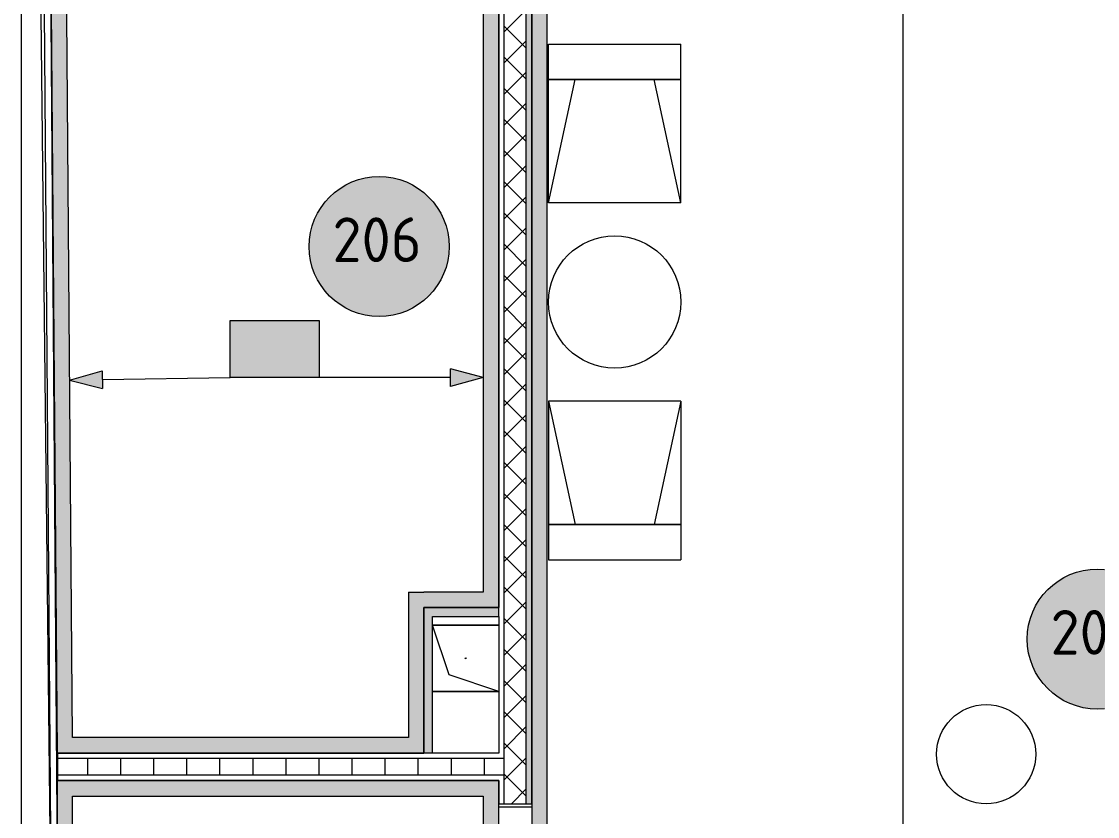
# Model space of a CAD drawing. Header units: millimetres. Extents: x 0 to 1189, y 0 to 841.
# Drawn here: x 722.17 to 771, y 322.19 to 358.26 of the extents above; entities that cross this region are included whole.
import ezdxf

# ---------------------------------------------------------------- set-up
doc = ezdxf.new("R2010")
doc.units = ezdxf.units.MM

msp = doc.modelspace()

# ---------------------------------------------------------------- hatches: boundary and pattern name
h = msp.add_hatch(color=7)
h.dxf.hatch_style = 2
h.paths.add_polyline_path([(745.077138, 374.192342), (745.327139, 374.192342), (745.327139, 322.771264), (745.077138, 322.771264)])
at = {"true_color": 0x008080}
h = msp.add_hatch(color=136, dxfattribs=at)
h.dxf.hatch_style = 2
h.paths.add_polyline_path([(746.02714, 292.605218), (745.327139, 292.610218), (745.327139, 374.192342), (746.02714, 374.192342)])
at = {"true_color": 0xf1d696}
h = msp.add_hatch(color=41, dxfattribs=at)
h.dxf.hatch_style = 2
h.paths.add_polyline_path([(724.483107, 325.771268), (723.783106, 325.771268), (723.419105, 371.992339), (724.119106, 371.992339)])
h = msp.add_hatch(color=41, dxfattribs=at)
h.dxf.hatch_style = 2
h.paths.add_polyline_path([(743.127135, 371.992339), (743.827136, 371.992339), (743.827136, 332.371278), (743.127135, 332.371278)])
at = {"true_color": 0xffffff}
h = msp.add_hatch(color=7, dxfattribs=at)
edge = h.paths.add_edge_path()
edge.add_arc((738.400628, 348.052802), 3.176505, 0, 360)
h = msp.add_hatch(color=7, dxfattribs=at)
h.dxf.hatch_style = 2
h.paths.add_polyline_path([(731.634118, 344.696297), (735.674124, 344.696297), (735.674124, 342.108293), (731.634118, 342.108293)])
h = msp.add_hatch(color=7, dxfattribs=at)
h.dxf.hatch_style = 2
h.paths.add_polyline_path([(731.634118, 344.696297), (735.674124, 344.696297), (735.674124, 342.108293), (731.634118, 342.108293)])
at = {"true_color": 0x0077b0}
h = msp.add_hatch(color=144, dxfattribs=at)
h.paths.add_polyline_path([(732.844936, 343.301973), (732.844936, 344.108953), (732.815446, 344.265636), (732.726425, 344.396687), (732.597785, 344.48309), (732.441447, 344.512442), (732.28497, 344.48309), (732.153712, 344.396687), (732.066276, 344.265636), (732.037957, 344.108953), (732.037957, 343.301973), (732.066276, 343.145635), (732.153712, 343.016995), (732.28497, 342.927974), (732.441447, 342.898484), (732.597785, 342.927974), (732.726425, 343.016995), (732.815446, 343.145635)])
h.paths.add_polyline_path([(733.045579, 343.301973), (733.034425, 343.181318), (733.000999, 343.069292), (732.945352, 342.966257), (732.867536, 342.872577), (732.775767, 342.795277), (732.673715, 342.740767), (732.562051, 342.708478), (732.441447, 342.697841), (732.319714, 342.708478), (732.208007, 342.740767), (732.105808, 342.795277), (732.012601, 342.872577), (731.934871, 342.966257), (731.879414, 343.069292), (731.846177, 343.181318), (731.83511, 343.301973), (731.83511, 344.108953), (731.846177, 344.230685), (731.879414, 344.342392), (731.934871, 344.444591), (732.012601, 344.537798), (732.105808, 344.615614), (732.208007, 344.671261), (732.319714, 344.704687), (732.441447, 344.715841), (732.562103, 344.70473), (732.674128, 344.671606), (732.777163, 344.616777), (732.870843, 344.540554), (732.946747, 344.446916), (733.001413, 344.34377), (733.034477, 344.231116), (733.045579, 344.108953)])
h = msp.add_hatch(color=144, dxfattribs=at)
h.paths.add_polyline_path([(732.844936, 343.301973), (732.844936, 344.108953), (732.815446, 344.265636), (732.726425, 344.396687), (732.597785, 344.48309), (732.441447, 344.512442), (732.28497, 344.48309), (732.153712, 344.396687), (732.066276, 344.265636), (732.037957, 344.108953), (732.037957, 343.301973), (732.066276, 343.145635), (732.153712, 343.016995), (732.28497, 342.927974), (732.441447, 342.898484), (732.597785, 342.927974), (732.726425, 343.016995), (732.815446, 343.145635)])
h.paths.add_polyline_path([(733.045579, 343.301973), (733.034425, 343.181318), (733.000999, 343.069292), (732.945352, 342.966257), (732.867536, 342.872577), (732.775767, 342.795277), (732.673715, 342.740767), (732.562051, 342.708478), (732.441447, 342.697841), (732.319714, 342.708478), (732.208007, 342.740767), (732.105808, 342.795277), (732.012601, 342.872577), (731.934871, 342.966257), (731.879414, 343.069292), (731.846177, 343.181318), (731.83511, 343.301973), (731.83511, 344.108953), (731.846177, 344.230685), (731.879414, 344.342392), (731.934871, 344.444591), (732.012601, 344.537798), (732.105808, 344.615614), (732.208007, 344.671261), (732.319714, 344.704687), (732.441447, 344.715841), (732.562103, 344.70473), (732.674128, 344.671606), (732.777163, 344.616777), (732.870843, 344.540554), (732.946747, 344.446916), (733.001413, 344.34377), (733.034477, 344.231116), (733.045579, 344.108953)])
h = msp.add_hatch(color=144, dxfattribs=at)
h.dxf.hatch_style = 2
h.paths.add_polyline_path([(735.268056, 344.371331), (735.036546, 344.139821), (734.96599, 344.108953), (734.889853, 344.13424), (734.864566, 344.210376), (734.892678, 344.280932), (735.2879, 344.676153), (735.32869, 344.705505), (735.36948, 344.715841), (735.445616, 344.690278), (735.470903, 344.613866), (735.470903, 342.796509), (735.445616, 342.72175), (735.36948, 342.697841), (735.293343, 342.72175), (735.268056, 342.796509)])
h = msp.add_hatch(color=144, dxfattribs=at)
h.dxf.hatch_style = 2
h.paths.add_polyline_path([(735.268056, 344.371331), (735.036546, 344.139821), (734.96599, 344.108953), (734.889853, 344.13424), (734.864566, 344.210376), (734.892678, 344.280932), (735.2879, 344.676153), (735.32869, 344.705505), (735.36948, 344.715841), (735.445616, 344.690278), (735.470903, 344.613866), (735.470903, 342.796509), (735.445616, 342.72175), (735.36948, 342.697841), (735.293343, 342.72175), (735.268056, 342.796509)])
h = msp.add_hatch(color=144, dxfattribs=at)
h.dxf.hatch_style = 2
h.paths.add_polyline_path([(734.358477, 343.199999), (733.551497, 343.199999), (733.475361, 343.225561), (733.450074, 343.301973), (733.475361, 343.37811), (733.551497, 343.403397), (734.358477, 343.403397), (734.434613, 343.37811), (734.4599, 343.301973), (734.434613, 343.225561)])
h = msp.add_hatch(color=144, dxfattribs=at)
h.dxf.hatch_style = 2
h.paths.add_polyline_path([(734.358477, 343.199999), (733.551497, 343.199999), (733.475361, 343.225561), (733.450074, 343.301973), (733.475361, 343.37811), (733.551497, 343.403397), (734.358477, 343.403397), (734.434613, 343.37811), (734.4599, 343.301973), (734.434613, 343.225561)])
h = msp.add_hatch(color=144, dxfattribs=at)
h.dxf.hatch_style = 2
h.paths.add_polyline_path([(724.352107, 341.991293), (725.839109, 342.415294), (725.851109, 341.615293)])
h = msp.add_hatch(color=144, dxfattribs=at)
h.dxf.hatch_style = 2
h.paths.add_polyline_path([(743.127135, 342.108293), (741.634133, 341.708293), (741.634133, 342.508294)])
at = {"true_color": 0xffffff}
h = msp.add_hatch(color=7, dxfattribs=at)
edge = h.paths.add_edge_path()
edge.add_arc((770.982678, 330.240775), 3.176505, 0, 360)
at = {"true_color": 0xf1d696}
h = msp.add_hatch(color=41, dxfattribs=at)
h.dxf.hatch_style = 2
h.paths.add_polyline_path([(739.72713, 332.371278), (740.427131, 332.371278), (740.427131, 331.671277)])
h = msp.add_hatch(color=41, dxfattribs=at)
h.dxf.hatch_style = 2
h.paths.add_polyline_path([(739.72713, 331.671277), (739.72713, 332.371278), (740.427131, 331.671277)])
h = msp.add_hatch(color=41, dxfattribs=at)
h.dxf.hatch_style = 2
h.paths.add_polyline_path([(743.127135, 332.371278), (743.127135, 331.671277), (740.427131, 331.671277), (740.427131, 332.371278)])
h = msp.add_hatch(color=41, dxfattribs=at)
h.dxf.hatch_style = 2
h.paths.add_polyline_path([(743.127135, 332.371278), (743.827136, 332.371278), (743.827136, 331.671277)])
h = msp.add_hatch(color=41, dxfattribs=at)
h.dxf.hatch_style = 2
h.paths.add_polyline_path([(743.127135, 331.671277), (743.127135, 332.371278), (743.827136, 331.671277)])
h = msp.add_hatch(color=41, dxfattribs=at)
h.dxf.hatch_style = 2
h.paths.add_polyline_path([(739.72713, 331.671277), (740.427131, 331.671277), (740.427131, 325.771268), (739.72713, 325.771268)])
h = msp.add_hatch(color=7)
h.dxf.hatch_style = 2
h.paths.add_polyline_path([(740.427131, 331.271277), (740.427131, 331.671277), (743.827136, 331.671277), (743.827136, 331.271277)])
h = msp.add_hatch(color=7)
h.dxf.hatch_style = 2
h.paths.add_polyline_path([(740.427131, 325.071267), (740.427131, 331.271277), (740.827132, 331.271277), (740.827132, 325.071267)])
h = msp.add_hatch(color=41, dxfattribs=at)
h.dxf.hatch_style = 2
h.paths.add_polyline_path([(724.483107, 325.771268), (723.794106, 325.077267), (723.783106, 325.771268)])
h = msp.add_hatch(color=41, dxfattribs=at)
h.dxf.hatch_style = 2
h.paths.add_polyline_path([(724.483107, 325.771268), (724.489107, 325.071267), (723.789106, 325.071267)])
h = msp.add_hatch(color=41, dxfattribs=at)
h.dxf.hatch_style = 2
h.paths.add_polyline_path([(739.72713, 325.771268), (739.72713, 325.071267), (724.489107, 325.071267), (724.483107, 325.771268)])
h = msp.add_hatch(color=41, dxfattribs=at)
h.dxf.hatch_style = 2
h.paths.add_polyline_path([(739.72713, 325.771268), (740.427131, 325.771268), (740.427131, 325.071267)])
h = msp.add_hatch(color=41, dxfattribs=at)
h.dxf.hatch_style = 2
h.paths.add_polyline_path([(739.72713, 325.071267), (739.72713, 325.771268), (740.427131, 325.071267)])
h = msp.add_hatch(color=41, dxfattribs=at)
h.dxf.hatch_style = 2
h.paths.add_polyline_path([(724.493107, 323.121264), (723.793106, 323.121264), (723.793106, 323.821265)])
h = msp.add_hatch(color=41, dxfattribs=at)
h.dxf.hatch_style = 2
h.paths.add_polyline_path([(724.493107, 323.821265), (724.493107, 323.121264), (723.793106, 323.821265)])
h = msp.add_hatch(color=41, dxfattribs=at)
h.dxf.hatch_style = 2
h.paths.add_polyline_path([(724.493107, 323.121264), (724.493107, 323.821265), (743.127135, 323.821265), (743.127135, 323.121264)])
h = msp.add_hatch(color=41, dxfattribs=at)
h.dxf.hatch_style = 2
h.paths.add_polyline_path([(743.127135, 323.121264), (743.127135, 323.821265), (743.827136, 323.821265)])
h = msp.add_hatch(color=41, dxfattribs=at)
h.dxf.hatch_style = 2
h.paths.add_polyline_path([(743.127135, 323.121264), (743.827136, 323.821265), (743.827136, 323.121264)])
h = msp.add_hatch(color=41, dxfattribs=at)
h.dxf.hatch_style = 2
h.paths.add_polyline_path([(724.493107, 310.771245), (723.793106, 310.771245), (723.793106, 323.121264), (724.493107, 323.121264)])
h = msp.add_hatch(color=41, dxfattribs=at)
h.dxf.hatch_style = 2
h.paths.add_polyline_path([(743.127135, 323.121264), (743.827136, 323.121264), (743.827136, 310.771245), (743.127135, 310.771245)])

# ---------------------------------------------------------------- linework, layer by layer
at = {"color": 7, "lineweight": 0}
for points in [[(762.173164, 237.628134), (762.173164, 717.840867)], [(722.173103, 237.628134), (722.173103, 489.971519)], [(723.573105, 311.904247), (722.863104, 376.404346)], [(723.723106, 292.059217), (723.085105, 376.406346)], [(724.023106, 292.061217), (723.385105, 376.409346)], [(745.327139, 322.771264), (745.327139, 374.192342)], [(745.327139, 374.192342), (745.327139, 291.910217)], [(746.02714, 292.605218), (746.02714, 374.192342)], [(745.077138, 322.771264), (745.077138, 373.942342)], [(743.827136, 372.69234), (743.827136, 331.671277)], [(744.077137, 322.771264), (744.077137, 372.94234)], [(723.419105, 371.992339), (723.789106, 325.071267)], [(724.483107, 325.771268), (724.119106, 371.992339)], [(743.127135, 371.992339), (743.127135, 332.371278)], [(743.827136, 332.371278), (743.827136, 371.992339)], [(735.224123, 348.052302), (735.240521, 348.377032), (735.288653, 348.692405), (735.366922, 348.99682), (735.473733, 349.288679), (735.607492, 349.566382), (735.766603, 349.828329), (735.94947, 350.07292), (736.1545, 350.298556), (736.380095, 350.503637), (736.624663, 350.686564), (736.886606, 350.845737), (737.164329, 350.979557), (737.456239, 351.086423), (737.760738, 351.164737), (738.076233, 351.212898), (738.401128, 351.229307), (738.725847, 351.212898), (739.041188, 351.164737), (739.345554, 351.086423), (739.637349, 350.979557), (739.914976, 350.845737), (740.176838, 350.686564), (740.421339, 350.503637), (740.646882, 350.298556), (740.85187, 350.07292), (741.034706, 349.828329), (741.193795, 349.566382), (741.327539, 349.288679), (741.434341, 348.99682), (741.512606, 348.692405), (741.560735, 348.377032), (741.577133, 348.052302)], [(741.577133, 348.052302), (741.560735, 347.727584), (741.512606, 347.412243), (741.434341, 347.107877), (741.327539, 346.816082), (741.193795, 346.538455), (741.034706, 346.276593), (740.85187, 346.032092), (740.646882, 345.806549), (740.421339, 345.601561), (740.176838, 345.418724), (739.914976, 345.259636), (739.637349, 345.125892), (739.345554, 345.019089), (739.041188, 344.940825), (738.725847, 344.892696), (738.401128, 344.876298), (738.076233, 344.892696), (737.760738, 344.940825), (737.456239, 345.019089), (737.164329, 345.125892), (736.886606, 345.259636), (736.624663, 345.418724), (736.380095, 345.601561), (736.1545, 345.806549), (735.94947, 346.032092), (735.766603, 346.276593), (735.607492, 346.538455), (735.473733, 346.816082), (735.366922, 347.107877), (735.288653, 347.412243), (735.240521, 347.727584), (735.224123, 348.052302)], [(767.806173, 330.241275), (767.822571, 330.565994), (767.870702, 330.881335), (767.948971, 331.185701), (768.055783, 331.477496), (768.189542, 331.755123), (768.348652, 332.016985), (768.53152, 332.261486), (768.736549, 332.487029), (768.962145, 332.692017), (769.206712, 332.874853), (769.468655, 333.033942), (769.746379, 333.167686), (770.038289, 333.274488), (770.342788, 333.352753), (770.658283, 333.400882), (770.983178, 333.41728), (771.307897, 333.400882)], [(739.72713, 332.371278), (740.427131, 332.371278)], [(739.72713, 332.371278), (739.72713, 325.771268)], [(743.127135, 332.371278), (740.427131, 332.371278)], [(743.827136, 331.671277), (743.827136, 332.371278)], [(743.827136, 331.671277), (740.427131, 331.671277)], [(740.427131, 331.671277), (740.427131, 325.071267)], [(740.427131, 325.771268), (740.427131, 331.671277)], [(740.427131, 331.671277), (743.827136, 331.671277)], [(743.827136, 331.271277), (743.827136, 331.671277)], [(740.827132, 331.271277), (743.827136, 331.271277)], [(740.827132, 325.071267), (740.827132, 331.271277)], [(743.827136, 331.271277), (743.827136, 325.071267)], [(740.827132, 330.871276), (743.827136, 330.871276)], [(741.577133, 328.621273), (740.827132, 330.871276)], [(743.827136, 330.871276), (740.827132, 330.871276)], [(771.307897, 327.080669), (770.983178, 327.06427), (770.658283, 327.080669), (770.342788, 327.1288), (770.038289, 327.207069), (769.746379, 327.31388), (769.468655, 327.447639), (769.206712, 327.60675), (768.962145, 327.789617), (768.736549, 327.994647), (768.53152, 328.220243), (768.348652, 328.46481), (768.189542, 328.726753), (768.055783, 329.004476), (767.948971, 329.296386), (767.870702, 329.600886), (767.822571, 329.91638), (767.806173, 330.241275)], [(742.327134, 329.346274), (742.302134, 329.371274), (742.327134, 329.396274)], [(742.321134, 329.347274), (742.302134, 329.371274), (742.306134, 329.384274)], [(742.327134, 329.396274), (742.352134, 329.371274), (742.327134, 329.346274)], [(742.327134, 329.396274), (742.349134, 329.384274)], [(742.352134, 329.371274), (742.334134, 329.347274)], [(743.827136, 327.871272), (741.577133, 328.621273)], [(743.827136, 327.871272), (740.827132, 327.871272)], [(740.827132, 327.871272), (743.827136, 327.871272)], [(739.72713, 325.771268), (724.483107, 325.771268)], [(740.427131, 325.071267), (740.427131, 325.771268)], [(723.428105, 325.071267), (723.474105, 325.071267)], [(723.773106, 325.071267), (723.805106, 325.071267)], [(723.789106, 325.071267), (724.489107, 325.071267)], [(743.827136, 325.071267), (723.805106, 325.071267)], [(723.805106, 325.071267), (723.805106, 323.821265)], [(744.077137, 324.821267), (723.805106, 324.821267)], [(724.489107, 325.071267), (740.427131, 325.071267)], [(725.177108, 324.071266), (725.177108, 324.821267)], [(726.67711, 324.071266), (726.67711, 324.821267)], [(728.177112, 324.071266), (728.177112, 324.821267)], [(729.677115, 324.071266), (729.677115, 324.821267)], [(731.177117, 324.071266), (731.177117, 324.821267)], [(732.677119, 324.071266), (732.677119, 324.821267)], [(734.177122, 324.071266), (734.177122, 324.821267)], [(735.677124, 324.071266), (735.677124, 324.821267)], [(737.177126, 324.071266), (737.177126, 324.821267)], [(738.677129, 324.071266), (738.677129, 324.821267)], [(740.177131, 324.071266), (740.177131, 324.821267)], [(741.677133, 324.071266), (741.677133, 324.821267)], [(743.177135, 324.071266), (743.177135, 324.821267)], [(723.483105, 323.821265), (723.442105, 323.821265)], [(723.805106, 323.821265), (723.782106, 323.821265)], [(723.793106, 323.821265), (723.793106, 323.121264)], [(743.127135, 323.821265), (723.793106, 323.821265)], [(744.077137, 324.071266), (723.805106, 324.071266)], [(723.805106, 323.821265), (743.827136, 323.821265)], [(743.827136, 323.821265), (743.127135, 323.821265)], [(743.827136, 323.821265), (743.827136, 322.771264)], [(743.827136, 310.071244), (743.827136, 323.821265)], [(723.793106, 323.121264), (723.793106, 310.071244)], [(724.493107, 323.121264), (743.127135, 323.121264)], [(724.493107, 310.771245), (724.493107, 323.121264)], [(743.127135, 323.121264), (743.127135, 310.771245)], [(743.827136, 322.771264), (745.327139, 322.771264)], [(743.827136, 322.621264), (743.827136, 322.771264)], [(745.327139, 322.621264), (743.827136, 322.621264)]]:
    msp.add_lwpolyline(points, dxfattribs=at)
at = {"color": 250, "lineweight": 0, "true_color": 0x1d1d1d}
for points in [[(744.077137, 357.797317), (745.077138, 358.797319)], [(745.077138, 357.052316), (744.077137, 358.052318)], [(744.077137, 356.383315), (745.077138, 357.383317)], [(745.077138, 355.638314), (744.077137, 356.638316)], [(744.077137, 354.969313), (745.077138, 355.969315)], [(745.077138, 354.224312), (744.077137, 355.224313)], [(744.077137, 353.555311), (745.077138, 354.555312)], [(745.077138, 352.81031), (744.077137, 353.810311)], [(744.077137, 352.140309), (745.077138, 353.14031)], [(745.077138, 351.396308), (744.077137, 352.396309)], [(744.077137, 350.726307), (745.077138, 351.726308)], [(745.077138, 349.981305), (744.077137, 350.981307)], [(744.077137, 349.312304), (745.077138, 350.312306)], [(745.077138, 348.567303), (744.077137, 349.567305)], [(744.077137, 347.898302), (745.077138, 348.898304)], [(745.077138, 347.153301), (744.077137, 348.153303)], [(744.077137, 346.4843), (745.077138, 347.484302)], [(745.077138, 345.739299), (744.077137, 346.7393)], [(744.077137, 345.069298), (745.077138, 346.069299)], [(745.077138, 344.324297), (744.077137, 345.324298)], [(744.077137, 343.655296), (745.077138, 344.655297)], [(745.077138, 342.910295), (744.077137, 343.910296)], [(744.077137, 342.241294), (745.077138, 343.241295)], [(745.077138, 341.496292), (744.077137, 342.496294)], [(744.077137, 340.827291), (745.077138, 341.827293)], [(745.077138, 340.08229), (744.077137, 341.082292)], [(744.077137, 339.413289), (745.077138, 340.413291)], [(745.077138, 338.668288), (744.077137, 339.66829)], [(744.077137, 337.998287), (745.077138, 338.998289)], [(745.077138, 337.253286), (744.077137, 338.253287)], [(744.077137, 336.584285), (745.077138, 337.584286)], [(745.077138, 335.839284), (744.077137, 336.839285)], [(744.077137, 335.170283), (745.077138, 336.170284)], [(745.077138, 334.425282), (744.077137, 335.425283)], [(744.077137, 333.756281), (745.077138, 334.756282)], [(745.077138, 333.011279), (744.077137, 334.011281)], [(744.077137, 332.342278), (745.077138, 333.34228)], [(745.077138, 331.597277), (744.077137, 332.597279)], [(744.077137, 330.927276), (745.077138, 331.927278)], [(745.077138, 330.182275), (744.077137, 331.182277)], [(744.077137, 329.513274), (745.077138, 330.513276)], [(745.077138, 328.768273), (744.077137, 329.768275)], [(744.077137, 328.099272), (745.077138, 329.099273)], [(745.077138, 327.354271), (744.077137, 328.354272)], [(744.077137, 326.68527), (745.077138, 327.685271)], [(745.077138, 325.940269), (744.077137, 326.94027)], [(744.077137, 325.270268), (745.077138, 326.270269)], [(745.077138, 324.525266), (744.077137, 325.525268)], [(744.077137, 323.856265), (745.077138, 324.856267)], [(745.077138, 323.111264), (744.077137, 324.111266)], [(744.407137, 322.771264), (745.077138, 323.442265)]]:
    msp.add_lwpolyline(points, dxfattribs=at)
at = {"color": 253, "lineweight": 0, "true_color": 0x999999}
for points in [[(746.08714, 350.034305), (746.08714, 357.234316)], [(746.08714, 350.034305), (746.08714, 357.234316)], [(746.08714, 357.234316), (752.087149, 357.234316)], [(752.087149, 350.034305), (752.087149, 357.234316)], [(746.08714, 355.631314), (752.087149, 355.631314)], [(752.087149, 355.631314), (746.08714, 355.631314)], [(746.08714, 350.034305), (747.302142, 355.631314)], [(746.08714, 350.034305), (747.302142, 355.631314)], [(752.087149, 350.034305), (750.872147, 355.631314)], [(752.087149, 350.034305), (750.872147, 355.631314)], [(752.087149, 350.034305), (746.08714, 350.034305)], [(752.087149, 350.034305), (746.08714, 350.034305)], [(746.08714, 341.034292), (746.08714, 333.834281)], [(746.08714, 341.034292), (746.08714, 333.834281)], [(752.087149, 341.034292), (746.08714, 341.034292)], [(752.087149, 341.034292), (746.08714, 341.034292)], [(746.08714, 341.034292), (747.302142, 335.436283)], [(746.08714, 341.034292), (747.302142, 335.436283)], [(752.087149, 341.034292), (750.872147, 335.436283)], [(752.087149, 341.034292), (750.872147, 335.436283)], [(752.087149, 341.034292), (752.087149, 333.834281)], [(746.08714, 335.436283), (752.087149, 335.436283)], [(752.087149, 335.436283), (746.08714, 335.436283)], [(746.08714, 333.834281), (752.087149, 333.834281)]]:
    msp.add_lwpolyline(points, dxfattribs=at)
at = {"color": 144, "lineweight": 0, "true_color": 0x0077b0}
for points in [[(731.634118, 344.696297), (735.674124, 344.696297)], [(731.634118, 342.108293), (731.634118, 344.696297)], [(731.634118, 344.696297), (735.674124, 344.696297)], [(731.634118, 342.108293), (731.634118, 344.696297)], [(735.674124, 344.696297), (735.674124, 342.108293)], [(735.674124, 344.696297), (735.674124, 342.108293)], [(724.352107, 341.991293), (725.839109, 342.415294)], [(725.839109, 342.415294), (725.851109, 341.615293)], [(741.634133, 341.708293), (741.634133, 342.508294)], [(743.127135, 342.108293), (741.634133, 342.508294)], [(724.352107, 341.991293), (725.851109, 341.615293)], [(725.845109, 342.015293), (731.634118, 342.108293)], [(735.674124, 342.108293), (731.634118, 342.108293)], [(735.674124, 342.108293), (731.634118, 342.108293)], [(739.229129, 342.108293), (735.674124, 342.108293)], [(741.634133, 342.108293), (739.229129, 342.108293)], [(743.127135, 342.108293), (741.634133, 341.708293)]]:
    msp.add_lwpolyline(points, dxfattribs=at)
at = {"color": 253, "lineweight": 0, "true_color": 0x999999}
for centre, radius in [((749.087144, 345.534299), 3.000005), ((765.94417, 325.018267), 2.250003)]:
    msp.add_circle(centre, radius, dxfattribs=at)

# ---------------------------------------------------------------- texts
at = {"color": 7, "char_height": 2.026853, "attachment_point": 1}
for s, insert in [('{\\fGOSTCommon|b0|i0|c0;206}', (736.280571, 349.374316)), ('{\\fGOSTCommon|b0|i0|c0;202}', (768.863181, 331.562526))]:
    msp.add_mtext(s, dxfattribs=dict(at, insert=insert))

doc.saveas('drawing.dxf')
